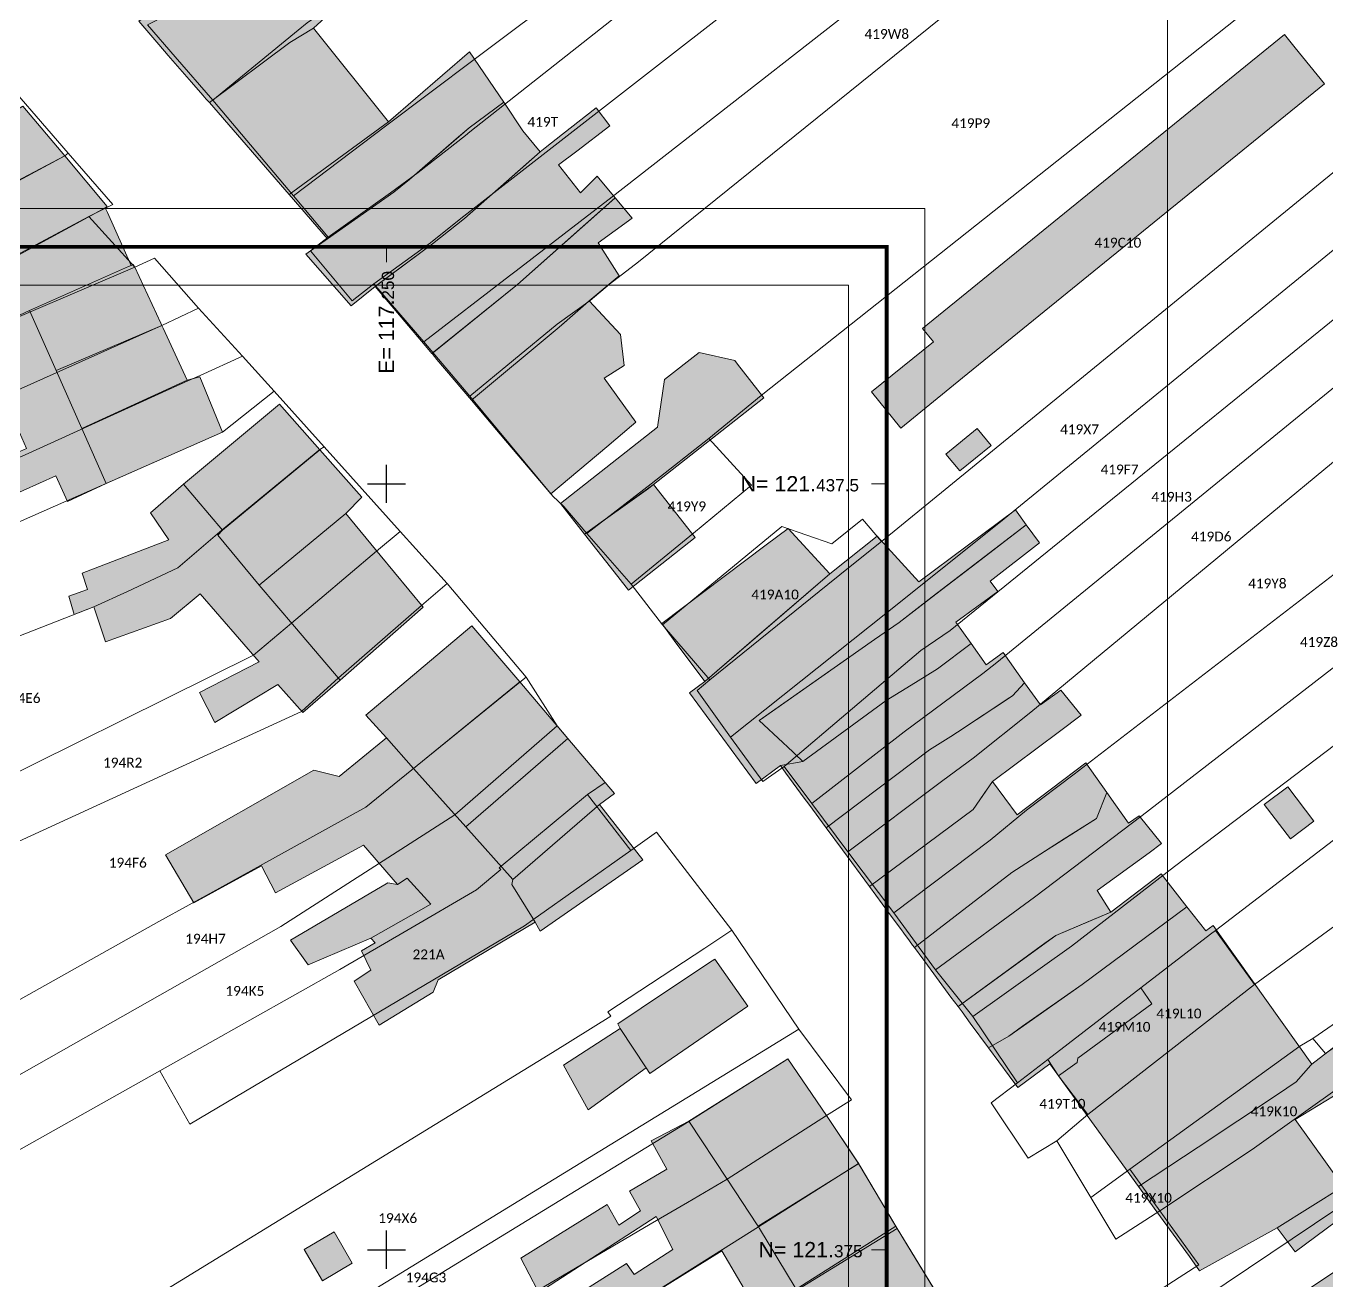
# Model space of a CAD drawing. Header units: metres. Extents: x 113120 to 240396, y 120329 to 242116.
# Drawn here: x 117220.6 to 117326.8, y 121372.5 to 121474.9 of the extents above; entities that cross this region are included whole.
import ezdxf

# ---------------------------------------------------------------- set-up
doc = ezdxf.new("R2010")
doc.units = ezdxf.units.M
doc.header["$LTSCALE"] = 3
doc.layers.get('0').update_dxf_attribs({"lineweight": 0})
for name, color, linetype, lineweight in [('Bpn_CaPa', 78, 'Continuous', 0), ('Bpn_ReBu', 4, 'Continuous', 0), ('Bpt_CaNu', 7, 'Continuous', 0), ('Carroyage(1)', 7, 'Continuous', 0), ('Hachure bâtiment', 11, 'Continuous', 0)]:
    doc.layers.add(name, color=color, linetype=linetype, lineweight=lineweight)
doc.layers.add('Carroyage(1)_Croix', color=7, linetype='Continuous')
doc.layers.add('Carroyage(1)_Textes', color=7, linetype='Continuous')
doc.styles.add('Legend', font='')
doc.styles.get("Standard").update_dxf_attribs({"font": 'arial.ttf'})
doc.styles.get('Legend').set_extended_font_data('Calibri')

msp = doc.modelspace()

# ---------------------------------------------------------------- hatches: boundary and pattern name
at = {"layer": 'Hachure bâtiment'}
h = msp.add_hatch(color=256, dxfattribs=at)
h.dxf.hatch_style = 1
h.paths.add_polyline_path([(117235.29, 121468.88), (117235.01, 121469.21), (117234.08, 121470.28), (117232.19, 121472.46), (117231.42, 121473.34), (117229.77, 121475.24), (117237.52, 121480.48), (117239.1, 121481.57), (117242.63, 121483.96), (117244.19, 121484.6), (117245.02, 121484.94), (117247.19, 121486.55), (117248.14, 121485.04), (117244.13, 121482.23), (117247.73, 121478.06), (117244.04, 121474.68), (117242.11, 121473.5), (117235.54, 121468.61)])
h = msp.add_hatch(color=256, dxfattribs=at)
h.dxf.hatch_style = 1
h.paths.add_polyline_path([(117235.54, 121468.61), (117242.11, 121473.5), (117244.04, 121474.68), (117250.17, 121467.05), (117242.07, 121461.1)])
h = msp.add_hatch(color=256, dxfattribs=at)
h.dxf.hatch_style = 1
h.paths.add_polyline_path([(117297.04, 121446.14), (117292, 121442.05), (117289.61, 121445), (117294.65, 121449.09), (117293.77, 121450.16), (117323.33, 121474.16), (117324.2, 121473.08), (117326.59, 121470.14)])
h = msp.add_hatch(color=256, dxfattribs=at)
h.dxf.hatch_style = 1
h.paths.add_polyline_path([(117245.19, 121457.5), (117242.07, 121461.1), (117250.17, 121467.05), (117256.78, 121472.74), (117259.57, 121468.63), (117256.76, 121466.55), (117255.7, 121465.64), (117251.88, 121462.33), (117250.6, 121461.31)])
h = msp.add_hatch(color=256, dxfattribs=at)
h.dxf.hatch_style = 1
h.paths.add_polyline_path([(117223.73, 121464.26), (117214.07, 121459.08), (117213.96, 121459.27), (117211.83, 121463), (117212.08, 121463.16), (117220.32, 121468.32)])
h = msp.add_hatch(color=256, dxfattribs=at)
h.dxf.hatch_style = 1
h.paths.add_polyline_path([(117262.55, 121464.59), (117256.36, 121459.15), (117253.75, 121457.09), (117249.32, 121453.79), (117249.07, 121453.61), (117247.13, 121452.01), (117243.42, 121456.23), (117245.19, 121457.5), (117250.6, 121461.31), (117251.88, 121462.33), (117255.93, 121465.84), (117256.76, 121466.55), (117259.57, 121468.63), (117261.14, 121466.31)])
h = msp.add_hatch(color=256, dxfattribs=at)
h.dxf.hatch_style = 1
h.paths.add_polyline_path([(117267.11, 121468.18), (117268.25, 121466.72), (117265.53, 121464.65), (117264.05, 121463.52), (117265.83, 121461.25), (117266.51, 121461.92), (117267.21, 121462.61), (117268.68, 121460.84), (117267.18, 121459.51), (117260.69, 121453.75), (117253.71, 121448.12), (117253.16, 121448.78), (117249.84, 121452.7), (117249.07, 121453.61), (117253.75, 121457.09), (117256.36, 121459.15), (117261.13, 121463.35), (117262.55, 121464.59), (117262.96, 121464.91), (117264.38, 121466.03)])
h = msp.add_hatch(color=256, dxfattribs=at)
h.dxf.hatch_style = 1
h.paths.add_polyline_path([(117227.2, 121460.12), (117227.04, 121460.03), (117226.84, 121459.92), (117217.67, 121454.93), (117214.19, 121458.93), (117214.07, 121459.08), (117223.73, 121464.26)])
h = msp.add_hatch(color=256, dxfattribs=at)
h.dxf.hatch_style = 1
h.paths.add_polyline_path([(117267.28, 121457.16), (117268.99, 121454.46), (117266.56, 121452.43), (117266.28, 121452.19), (117264.09, 121450.28), (117256.93, 121444.33), (117254.12, 121447.65), (117253.72, 121448.12), (117253.72, 121448.13), (117260.69, 121453.75), (117266.29, 121458.72), (117268.68, 121460.84), (117270.06, 121459.17)])
h = msp.add_hatch(color=256, dxfattribs=at)
h.dxf.hatch_style = 1
h.paths.add_polyline_path([(117227.22, 121459.63), (117229.16, 121455.31), (117228.95, 121455.22), (117220.87, 121451.63), (117217.67, 121450.16), (117215.87, 121454.17), (117217.67, 121454.93), (117226.84, 121459.92), (117227.04, 121460.03)])
h = msp.add_hatch(color=256, dxfattribs=at)
h.dxf.hatch_style = 1
h.paths.add_polyline_path([(117229.46, 121455.19), (117231.58, 121450.6), (117231.67, 121450.42), (117223.03, 121446.75), (117220.87, 121451.63), (117228.95, 121455.22), (117229.16, 121455.31), (117229.36, 121455.4)])
h = msp.add_hatch(color=256, dxfattribs=at)
h.dxf.hatch_style = 1
h.paths.add_polyline_path([(117270, 121442.23), (117267.98, 121440.53), (117263.42, 121436.67), (117261.72, 121438.68), (117259.72, 121441.04), (117256.93, 121444.33), (117264.09, 121450.28), (117264.5, 121450.63), (117266.56, 121452.43), (117269.12, 121449.69), (117269.42, 121447.15), (117267.77, 121446.11), (117269.88, 121443.2), (117270.36, 121442.54)])
h = msp.add_hatch(color=256, dxfattribs=at)
h.dxf.hatch_style = 1
h.paths.add_polyline_path([(117223.03, 121446.75), (117225.13, 121442.02), (117227.12, 121437.53), (117223.97, 121436.05), (117223, 121438.15), (117217.65, 121435.77), (117217.17, 121437.15), (117215.12, 121436.35), (117214.72, 121437.36), (117219.48, 121439.57), (117219.4, 121439.83), (117220.6, 121440.37), (117219.65, 121442.55), (117214.85, 121440.32), (117213.85, 121442.6), (117217.03, 121444.14), (117218.63, 121444.92), (117217.75, 121446.8), (117218.88, 121447.43), (117217.67, 121450.16), (117220.87, 121451.63)])
h = msp.add_hatch(color=256, dxfattribs=at)
h.dxf.hatch_style = 1
h.paths.add_polyline_path([(117231.76, 121450.21), (117233.73, 121445.97), (117225.13, 121442.02), (117223.03, 121446.75), (117231.67, 121450.42)])
h = msp.add_hatch(color=256, dxfattribs=at)
h.dxf.hatch_style = 1
h.paths.add_polyline_path([(117280.82, 121444.51), (117271.81, 121437.43), (117271.39, 121437.13), (117266.17, 121433.4), (117264.22, 121435.88), (117272.13, 121442.12), (117272.71, 121446.01), (117275.52, 121448.22), (117278.43, 121447.55), (117278.65, 121447.27)])
h = msp.add_hatch(color=256, dxfattribs=at)
h.dxf.hatch_style = 1
h.paths.add_polyline_path([(117236.62, 121441.72), (117227.12, 121437.53), (117225.13, 121442.02), (117233.73, 121445.97), (117234.77, 121446.23)])
h = msp.add_hatch(color=256, dxfattribs=at)
h.dxf.hatch_style = 1
h.paths.add_polyline_path([(117244.56, 121440.28), (117236.62, 121433.72), (117233.42, 121437.48), (117241.28, 121444)])
h = msp.add_hatch(color=256, dxfattribs=at)
h.dxf.hatch_style = 1
h.paths.add_polyline_path([(117299.37, 121440.62), (117296.8, 121438.57), (117295.68, 121439.92), (117298.23, 121442)])
h = msp.add_hatch(color=256, dxfattribs=at)
h.dxf.hatch_style = 1
h.paths.add_polyline_path([(117247.98, 121436.4), (117246.67, 121435.08), (117239.62, 121429.22), (117236.23, 121433.3), (117236.62, 121433.72), (117244.56, 121440.28)])
h = msp.add_hatch(color=256, dxfattribs=at)
h.dxf.hatch_style = 1
h.paths.add_polyline_path([(117236.62, 121433.72), (117236.23, 121433.3), (117239.62, 121429.22), (117242.5, 121425.86), (117246.22, 121421.48), (117243.17, 121418.83), (117241.12, 121421.12), (117235.98, 121418.02), (117234.73, 121420.47), (117239.62, 121422.97), (117234.78, 121428.52), (117232.38, 121426.5), (117227.07, 121424.6), (117226.1, 121427.47), (117224.5, 121426.83), (117224.07, 121428.33), (117225.58, 121428.87), (117225.17, 121430.22), (117232.22, 121432.92), (117230.73, 121435.12), (117233.42, 121437.48)])
h = msp.add_hatch(color=256, dxfattribs=at)
h.dxf.hatch_style = 1
h.paths.add_polyline_path([(117275.21, 121433.11), (117269.76, 121428.83), (117268.89, 121429.94), (117266.17, 121433.4), (117271.81, 121437.43)])
h = msp.add_hatch(color=256, dxfattribs=at)
h.dxf.hatch_style = 1
h.paths.add_polyline_path([(117249.48, 121431.68), (117253, 121427.42), (117246.22, 121421.48), (117242.5, 121425.86), (117239.62, 121429.22), (117246.67, 121435.08)])
h = msp.add_hatch(color=256, dxfattribs=at)
h.dxf.hatch_style = 1
h.paths.add_polyline_path([(117274.73, 121420.44), (117275.98, 121421.36), (117280.21, 121425.01), (117286.19, 121430.16), (117290.06, 121433.23), (117293.46, 121429.49), (117301.36, 121435.38), (117302.24, 121434.16), (117294.56, 121428.27), (117291.86, 121426.19), (117289.85, 121424.8), (117280.5, 121418.23), (117280.44, 121418.19), (117282.37, 121416.38), (117282.48, 121416.27), (117282.66, 121416.11), (117284, 121414.85), (117282.16, 121414.5), (117280.19, 121413.05)])
h = msp.add_hatch(color=256, dxfattribs=at)
h.dxf.hatch_style = 1
h.paths.add_polyline_path([(117282.79, 121433.85), (117286.19, 121430.16), (117275.98, 121421.36), (117273.5, 121424.71), (117272.47, 121426.1), (117281.01, 121432.51)])
h = msp.add_hatch(color=256, dxfattribs=at)
h.dxf.hatch_style = 1
h.paths.add_polyline_path([(117297.73, 121424.47), (117294.99, 121422.41), (117293.18, 121421.29), (117290.81, 121419.82), (117284, 121414.85), (117282.66, 121416.11), (117282.48, 121416.27), (117282.37, 121416.38), (117280.44, 121418.19), (117289.85, 121424.8), (117291.86, 121426.19), (117294.84, 121428.49), (117298.19, 121431.05), (117302.24, 121434.16), (117303.32, 121432.69), (117299.3, 121429.56), (117299.92, 121428.71), (117296.48, 121426.2)])
h = msp.add_hatch(color=256, dxfattribs=at)
h.dxf.hatch_style = 1
h.paths.add_polyline_path([(117260.88, 121421.33), (117252.21, 121414.28), (117249.99, 121416.77), (117248.32, 121418.63), (117256.97, 121425.92)])
h = msp.add_hatch(color=256, dxfattribs=at)
h.dxf.hatch_style = 1
h.paths.add_polyline_path([(117296.07, 121416.88), (117294.33, 121415.8), (117285.89, 121409.44), (117284.47, 121411.37), (117284.11, 121411.85), (117282.61, 121413.88), (117282.16, 121414.5), (117284, 121414.85), (117290.81, 121419.82), (117293.18, 121421.29), (117294.99, 121422.41), (117297.73, 121424.47), (117298.97, 121422.74), (117300.34, 121423.74), (117302.08, 121421.27), (117301.1, 121420.19), (117300.9, 121420.05), (117296.79, 121417.33), (117296.61, 121417.22)])
h = msp.add_hatch(color=256, dxfattribs=at)
h.dxf.hatch_style = 1
h.paths.add_polyline_path([(117264.8, 121416.73), (117256.49, 121409.5), (117252.21, 121414.28), (117260.88, 121421.33)])
h = msp.add_hatch(color=256, dxfattribs=at)
h.dxf.hatch_style = 1
h.paths.add_polyline_path([(117285.89, 121409.44), (117294.33, 121415.8), (117296.07, 121416.88), (117296.61, 121417.22), (117301.1, 121420.19), (117302.08, 121421.27), (117303.39, 121419.46), (117305.05, 121420.67), (117306.72, 121418.62), (117304.96, 121417.3), (117299.48, 121413.2), (117298.81, 121412.23), (117297.9, 121410.91), (117289.43, 121404.65), (117287.22, 121407.64)])
h = msp.add_hatch(color=256, dxfattribs=at)
h.dxf.hatch_style = 1
h.paths.add_polyline_path([(117253.62, 121403.2), (117248.73, 121400.43), (117243.61, 121398.24), (117242.16, 121400.25), (117250.12, 121404.95), (117250.9, 121404.8), (117251.7, 121405.32)], flags=16)
h.paths.add_polyline_path([(117252.21, 121414.28), (117256.49, 121409.5), (117260.33, 121405.2), (117260.24, 121404.81), (117261.98, 121401.99), (117262.13, 121401.73), (117254.22, 121397.02), (117253.82, 121396.02), (117249.4, 121393.33), (117247.37, 121396.92), (117248.73, 121397.82), (117247.97, 121399.4), (117249.08, 121400.03), (117248.73, 121400.43), (117253.62, 121403.2), (117251.7, 121405.32), (117250.9, 121404.8), (117248.13, 121408.02), (117240.93, 121404.12), (117239.8, 121406.32), (117234.27, 121403.3), (117231.97, 121407.22), (117244.08, 121414.12), (117246.13, 121413.62), (117249.99, 121416.77)])
h = msp.add_hatch(color=256, dxfattribs=at)
h.dxf.hatch_style = 1
h.paths.add_polyline_path([(117268.63, 121412.23), (117267.38, 121411.33), (117260.33, 121405.2), (117256.49, 121409.5), (117264.8, 121416.73)])
h = msp.add_hatch(color=256, dxfattribs=at)
h.dxf.hatch_style = 1
h.paths.add_polyline_path([(117291, 121402.52), (117289.43, 121404.65), (117297.9, 121410.91), (117299.48, 121413.2), (117301.5, 121410.48), (117307.1, 121414.73), (117308.82, 121412.3), (117308.82, 121412.3), (117307.96, 121410.2), (117303.73, 121407.49), (117301.07, 121405.78), (117293.1, 121399.67), (117292.96, 121399.86), (117292.7, 121400.21), (117292.25, 121400.82), (117292.05, 121401.1), (117291.7, 121401.57)])
h = msp.add_hatch(color=256, dxfattribs=at)
h.dxf.hatch_style = 1
h.paths.add_polyline_path([(117325.72, 121409.98), (117323.82, 121408.52), (117321.67, 121411.32), (117323.58, 121412.78)])
h = msp.add_hatch(color=256, dxfattribs=at)
h.dxf.hatch_style = 1
h.paths.add_polyline_path([(117293.1, 121399.67), (117301.07, 121405.78), (117305.34, 121408.52), (117307.96, 121410.2), (117308.82, 121412.3), (117309.52, 121411.31), (117310.58, 121409.81), (117311.46, 121410.41), (117313.28, 121408.14), (117312.27, 121407.4), (117308.02, 121404.31), (117309.14, 121402.55), (117304.64, 121400.64), (117303.76, 121400.01), (117296.67, 121394.84), (117296.09, 121395.62), (117293.95, 121398.52), (117293.8, 121398.73)])
h = msp.add_hatch(color=256, dxfattribs=at)
h.dxf.hatch_style = 1
h.paths.add_polyline_path([(117270.92, 121406.82), (117262.56, 121400.99), (117262.13, 121401.73), (117261.98, 121401.99), (117260.24, 121404.81), (117260.33, 121405.2), (117267.38, 121411.33)])
h = msp.add_hatch(color=256, dxfattribs=at)
h.dxf.hatch_style = 1
h.paths.add_polyline_path([(117299.15, 121391.48), (117297.66, 121393.5), (117296.99, 121394.4), (117296.67, 121394.84), (117304.64, 121400.64), (117307.25, 121401.75), (117309.14, 121402.55), (117313.25, 121405.67), (117315.35, 121402.99), (117306.81, 121396.63), (117300.81, 121392.44)])
h = msp.add_hatch(color=256, dxfattribs=at)
h.dxf.hatch_style = 1
h.paths.add_polyline_path([(117325.56, 121390.14), (117325.48, 121390.05), (117324.27, 121388.7), (117322.74, 121387.68), (117316.26, 121383.37), (117311.4, 121380.17), (117304.15, 121390.18), (117301.54, 121388.25), (117300.85, 121389.18), (117299.15, 121391.48), (117300.81, 121392.44), (117301.94, 121393.23), (117306.81, 121396.63), (117315.35, 121402.99), (117316.89, 121401.02), (117317.49, 121401.46), (117318.16, 121400.52)])
h = msp.add_hatch(color=256, dxfattribs=at)
h.dxf.hatch_style = 1
h.paths.add_polyline_path([(117279.49, 121394.88), (117271.5, 121389.38), (117271.2, 121389.83), (117269.07, 121393.05), (117268.89, 121393.44), (117272.7, 121395.98), (117276.59, 121398.58), (117276.8, 121398.72)])
h = msp.add_hatch(color=256, dxfattribs=at)
h.dxf.hatch_style = 1
h.paths.add_polyline_path([(117271.2, 121389.83), (117266.47, 121386.42), (117264.45, 121390.07), (117269.07, 121393.05)])
h = msp.add_hatch(color=256, dxfattribs=at)
h.dxf.hatch_style = 1
h.paths.add_polyline_path([(117328.12, 121380.17), (117322.72, 121376.8), (117316.39, 121373.28), (117315.55, 121374.45), (117312.9, 121378.09), (117311.4, 121380.17), (117316.26, 121383.37), (117322.74, 121387.68), (117324.27, 121388.7), (117325.48, 121390.05), (117325.56, 121390.14), (117329.22, 121392.96), (117331.44, 121390.48), (117327.94, 121387.9), (117324.2, 121385.64)])
h = msp.add_hatch(color=256, dxfattribs=at)
h.dxf.hatch_style = 1
h.paths.add_polyline_path([(117285.92, 121385.95), (117277.81, 121380.76), (117274.68, 121385.48), (117282.52, 121390.42), (117282.78, 121390.58)])
h = msp.add_hatch(color=256, dxfattribs=at)
h.dxf.hatch_style = 1
h.paths.add_polyline_path([(117288.47, 121382.17), (117288.57, 121382.03), (117280.35, 121376.91), (117280.26, 121377.04), (117277.81, 121380.76), (117285.92, 121385.95)])
h = msp.add_hatch(color=256, dxfattribs=at)
h.dxf.hatch_style = 1
h.paths.add_polyline_path([(117277.81, 121380.76), (117280.26, 121377.04), (117280.35, 121376.91), (117280.46, 121376.72), (117283.37, 121371.93), (117283.46, 121371.79), (117283.58, 121371.59), (117272.27, 121365), (117271.22, 121366.88), (117272.07, 121367.41), (117279.2, 121371.82), (117277.38, 121374.92), (117261.62, 121365.12), (117259.93, 121367.77), (117269.6, 121373.88), (117270.23, 121372.98), (117273.38, 121375.02), (117272.03, 121377.7), (117262.43, 121371.52), (117262.34, 121371.7), (117260.97, 121374.32), (117268.02, 121378.7), (117268.98, 121377), (117270.73, 121378.18), (117269.83, 121379.77), (117272.9, 121381.57), (117271.62, 121383.88), (117274.68, 121385.48)])
h = msp.add_hatch(color=256, dxfattribs=at)
h.dxf.hatch_style = 1
h.paths.add_polyline_path([(117288.68, 121381.83), (117291.49, 121377.08), (117291.58, 121376.92), (117283.46, 121371.79), (117283.37, 121371.93), (117280.46, 121376.72), (117280.35, 121376.91), (117288.57, 121382.03)])
h = msp.add_hatch(color=256, dxfattribs=at)
h.dxf.hatch_style = 1
h.paths.add_polyline_path([(117328.12, 121380.17), (117329.26, 121378.59), (117324.18, 121374.83), (117322.72, 121376.8)], flags=17)
h = msp.add_hatch(color=256, dxfattribs=at)
h.dxf.hatch_style = 1
h.paths.add_polyline_path([(117334.79, 121378.13), (117339.21, 121371.53), (117326.81, 121363.24), (117322.38, 121369.85), (117334.77, 121378.15)])
h = msp.add_hatch(color=256, dxfattribs=at)
h.dxf.hatch_style = 1
h.paths.add_polyline_path([(117247.2, 121373.9), (117244.77, 121372.47), (117243.27, 121375.02), (117245.72, 121376.47)])
h = msp.add_hatch(color=256, dxfattribs=at)
h.dxf.hatch_style = 1
h.paths.add_polyline_path([(117291.7, 121376.72), (117294.92, 121371.47), (117295.04, 121371.24), (117286.69, 121366.19), (117286.61, 121366.33), (117284, 121370.85), (117283.58, 121371.59), (117283.46, 121371.79), (117291.58, 121376.92)])

# ---------------------------------------------------------------- linework, layer by layer
at = {"flags": 128}
for points in [[(116736.27, 120667.93), (117313.77, 120667.93), (117313.77, 121484.68), (116736.27, 121484.68)], [(116775.21, 120723.71), (117287.71, 120723.71), (117287.71, 121453.71), (116775.21, 121453.71)]]:
    msp.add_lwpolyline(points, close=True, dxfattribs=at)
at = {"layer": 'Bpn_CaPa'}
for points in [[(117288.74, 121510.86), (117290.88, 121508.13), (117251.51, 121480.67), (117249.35, 121479.06), (117243.52, 121475.12), (117242.78, 121474.51), (117235.83, 121468.8), (117232.74, 121472.35), (117230.48, 121474.94), (117238.51, 121479.05), (117240.11, 121480.01), (117243.16, 121482.06), (117247.98, 121485.3), (117287.33, 121512.65), (117288.74, 121510.86)], [(117293.55, 121504.83), (117301.41, 121495.57), (117294.52, 121489.95), (117289.27, 121496.2), (117257.17, 121472.12), (117249.92, 121466.68), (117242.42, 121460.99), (117235.83, 121468.8), (117242.78, 121474.51), (117243.52, 121475.12), (117249.35, 121479.06), (117251.51, 121480.67), (117290.88, 121508.13), (117291.51, 121507.36), (117293.55, 121504.83)], [(117301.41, 121495.57), (117318.02, 121508.87), (117322.27, 121502.95), (117268.43, 121460.93), (117260.58, 121454.89), (117260.05, 121454.48), (117253.04, 121449.09), (117248.98, 121453.83), (117253.59, 121457.17), (117256.06, 121459.16), (117278.7, 121476.72), (117294.52, 121489.95), (117301.41, 121495.57)], [(117253.04, 121449.09), (117260.05, 121454.48), (117260.58, 121454.89), (117268.43, 121460.93), (117322.27, 121502.95), (117325.14, 121499.6), (117270.59, 121455.6), (117268.21, 121453.79), (117266.62, 121452.47), (117263.93, 121450.52), (117256.8, 121444.64), (117253.04, 121449.09)], [(117334.63, 121487.55), (117280.6, 121444.71), (117276.32, 121441.21), (117271.61, 121437.5), (117266.35, 121433.44), (117264.47, 121435.66), (117263.57, 121436.48), (117256.8, 121444.64), (117263.93, 121450.52), (117266.62, 121452.47), (117268.21, 121453.79), (117270.59, 121455.6), (117325.14, 121499.6), (117330.63, 121492.3), (117334.63, 121487.55)], [(117294.52, 121489.95), (117278.7, 121476.72), (117275.3, 121480.82), (117256.82, 121466.22), (117256.45, 121465.93), (117252.6, 121462.9), (117250.34, 121461.23), (117245.24, 121457.63), (117242.42, 121460.99), (117249.92, 121466.68), (117257.17, 121472.12), (117289.27, 121496.2), (117294.52, 121489.95)], [(117343.7, 121475.96), (117331.42, 121466.27), (117290.41, 121432.8), (117288.87, 121434.62), (117286.37, 121432.61), (117282.28, 121434.02), (117272.54, 121425.99), (117269.98, 121429.32), (117275.07, 121433.48), (117279.8, 121437.4), (117276.32, 121441.21), (117280.6, 121444.71), (117334.63, 121487.55), (117343.7, 121475.96)], [(117248.98, 121453.83), (117247.21, 121452.44), (117243.79, 121456.51), (117245.24, 121457.63), (117250.34, 121461.23), (117252.6, 121462.9), (117256.45, 121465.93), (117256.82, 121466.22), (117275.3, 121480.82), (117278.7, 121476.72), (117256.06, 121459.16), (117253.59, 121457.17), (117248.98, 121453.83)], [(117142.05, 121425.69), (117138.1, 121431.83), (117186.68, 121455.9), (117194.38, 121459.83), (117200.15, 121462.72), (117205.08, 121464.59), (117208.99, 121466.05), (117217.25, 121471.7), (117217.53, 121471.92), (117224.02, 121464.47), (117223.73, 121464.25), (117210.36, 121457.22), (117142.05, 121425.69)], [(117278.1, 121416.83), (117275.37, 121420.63), (117276.4, 121421.5), (117286.03, 121429.27), (117287.99, 121430.86), (117290.41, 121432.8), (117331.42, 121466.27), (117335.58, 121463.33), (117300.13, 121434.41), (117290.9, 121427.03), (117278.1, 121416.83)], [(117225.71, 121459.31), (117214.27, 121453.22), (117212.65, 121452.55), (117168.96, 121434.18), (117168.39, 121435.07), (117143.26, 121424.06), (117142.05, 121425.69), (117210.36, 121457.22), (117223.73, 121464.25), (117224.02, 121464.47), (117227.65, 121460.29), (117227.22, 121460.07), (117225.71, 121459.31)], [(117278.1, 121416.83), (117290.9, 121427.03), (117300.13, 121434.41), (117335.58, 121463.33), (117339.38, 121460.67), (117296.03, 121425.53), (117293.64, 121423.9), (117282.47, 121414.42), (117280.72, 121413.2), (117278.1, 121416.83)], [(117282.47, 121414.42), (117293.64, 121423.9), (117296.03, 121425.53), (117339.38, 121460.67), (117343, 121458.12), (117299.82, 121422.92), (117298.7, 121422.03), (117292.28, 121417.27), (117284.73, 121411.4), (117282.47, 121414.42)], [(117168.96, 121434.18), (117212.65, 121452.55), (117214.27, 121453.22), (117225.71, 121459.31), (117229.45, 121455.18), (117216.08, 121449.46), (117214.87, 121448.97), (117171.36, 121430.4), (117170.76, 121431.33), (117168.96, 121434.18)], [(117346.83, 121455.43), (117302.62, 121418.86), (117297.91, 121415.1), (117295.43, 121413.3), (117287.68, 121407.47), (117284.73, 121411.4), (117292.28, 121417.27), (117298.7, 121422.03), (117299.82, 121422.92), (117343, 121458.12), (117346.83, 121455.43)], [(117173.92, 121425.71), (117171.36, 121430.4), (117214.87, 121448.97), (117216.08, 121449.46), (117229.45, 121455.18), (117231.07, 121455.92), (117234.66, 121451.83), (117231.67, 121450.42), (117213.9, 121442.48), (117211.56, 121441.52), (117173.92, 121425.71)], [(117353.92, 121450.52), (117306.15, 121413.8), (117302.26, 121410.87), (117299.3, 121408.42), (117291.42, 121402.48), (117287.68, 121407.47), (117295.43, 121413.3), (117297.91, 121415.1), (117302.62, 121418.86), (117346.83, 121455.43), (117353.92, 121450.52)], [(117176.49, 121421.13), (117173.92, 121425.71), (117211.56, 121441.52), (117213.9, 121442.48), (117231.67, 121450.42), (117234.66, 121451.83), (117238.26, 121447.92), (117234.79, 121446.35), (117233.79, 121445.89), (117220.79, 121439.99), (117212.23, 121436.2), (117176.49, 121421.13)], [(117353.92, 121450.52), (117359, 121447), (117311.7, 121410.42), (117302.92, 121403.78), (117294.82, 121397.85), (117291.42, 121402.48), (117299.3, 121408.42), (117302.26, 121410.87), (117306.15, 121413.8), (117353.92, 121450.52)], [(117178.98, 121416.71), (117176.49, 121421.13), (117212.23, 121436.2), (117220.79, 121439.99), (117233.79, 121445.89), (117234.79, 121446.35), (117238.26, 121447.92), (117240.84, 121445.05), (117236.62, 121441.72), (117220.21, 121434.47), (117178.98, 121416.71)], [(117297.87, 121394.02), (117294.82, 121397.85), (117302.92, 121403.78), (117311.7, 121410.42), (117359, 121447), (117363.76, 121443.72), (117314.33, 121406.27), (117305.92, 121399.78), (117297.87, 121394.02)], [(117182.5, 121410.44), (117178.98, 121416.71), (117220.21, 121434.47), (117236.62, 121441.72), (117240.84, 121445.05), (117244.92, 121440.52), (117244.55, 121440.3), (117236.59, 121433.75), (117232.98, 121430.63), (117228.87, 121428.7), (117226.1, 121427.47), (117182.5, 121410.44)], [(117311.58, 121396.36), (117304, 121390.53), (117301.52, 121388.62), (117297.87, 121394.02), (117305.92, 121399.78), (117314.33, 121406.27), (117363.76, 121443.72), (117368.96, 121440.26), (117332.55, 121412.43), (117317.69, 121401.06), (117317.28, 121400.75), (117311.58, 121396.36)], [(117269.98, 121429.32), (117266.35, 121433.44), (117271.61, 121437.5), (117276.32, 121441.21), (117279.8, 121437.4), (117275.07, 121433.48), (117269.98, 121429.32)], [(117189.09, 121398.71), (117182.5, 121410.44), (117226.1, 121427.47), (117228.87, 121428.7), (117232.98, 121430.63), (117236.59, 121433.75), (117244.55, 121440.3), (117244.92, 121440.52), (117251.13, 121433.6), (117249.2, 121432.01), (117242.26, 121426.14), (117239.14, 121423.51), (117189.09, 121398.71)], [(117320.86, 121396.64), (117336.12, 121407.76), (117332.55, 121412.43), (117368.96, 121440.26), (117382.37, 121431.33), (117325.63, 121392.25), (117324.56, 121391.61), (117310.69, 121381.57), (117307.5, 121379.26), (117304.72, 121383.88), (117307.27, 121386.03), (117320.86, 121396.64)], [(117290.41, 121432.8), (117287.99, 121430.86), (117286.03, 121429.27), (117276.4, 121421.5), (117272.54, 121425.99), (117282.28, 121434.02), (117286.37, 121432.61), (117288.87, 121434.62), (117290.41, 121432.8)], [(117191.13, 121395.09), (117189.09, 121398.71), (117239.14, 121423.51), (117242.26, 121426.14), (117249.2, 121432.01), (117251.13, 121433.6), (117254.95, 121429.36), (117252.87, 121427.58), (117246.09, 121421.68), (117243.07, 121418.93), (117191.13, 121395.09)], [(117325.63, 121392.25), (117382.37, 121431.33), (117385.22, 121429.43), (117332, 121391.26), (117330.37, 121393.61), (117326.66, 121391), (117325.63, 121392.25)], [(117394.66, 121421.8), (117356.35, 121397.55), (117325.76, 121377.11), (117313.17, 121368.66), (117311.81, 121370.87), (117316.33, 121373.78), (117313.15, 121378.17), (117320.69, 121383.18), (117332, 121391.26), (117385.22, 121429.43), (117394.66, 121421.8)], [(117198.2, 121383.14), (117197.92, 121382.99), (117197.03, 121384.52), (117195, 121388.2), (117191.13, 121395.09), (117243.07, 121418.93), (117246.09, 121421.68), (117252.87, 121427.58), (117254.95, 121429.36), (117261.41, 121421.72), (117260.89, 121421.3), (117248.32, 121411.1), (117236.38, 121404.51), (117231.42, 121401.78), (117198.2, 121383.14)], [(117263.94, 121417.74), (117255.59, 121410.5), (117241.37, 121401.37), (117204.47, 121380.45), (117200.58, 121378.24), (117197.92, 121382.99), (117198.2, 121383.14), (117231.42, 121401.78), (117236.38, 121404.51), (117248.32, 121411.1), (117260.89, 121421.3), (117261.41, 121421.72), (117263.94, 121417.74)], [(117264.8, 121416.73), (117267.86, 121413.12), (117266.41, 121412.15), (117259.21, 121406.15), (117259.33, 121406.02), (117257.35, 121404.37), (117251.65, 121401.05), (117246.18, 121397.87), (117231.49, 121389.61), (117203.16, 121373.68), (117201.44, 121376.7), (117200.58, 121378.24), (117204.47, 121380.45), (117241.37, 121401.37), (117255.59, 121410.5), (117263.94, 121417.74), (117264.8, 121416.73)], [(117320.86, 121396.64), (117317.69, 121401.06), (117332.55, 121412.43), (117336.12, 121407.76), (117320.86, 121396.64)], [(117269.95, 121407.58), (117261.94, 121401.91), (117261.26, 121401.43), (117233.94, 121385.25), (117231.49, 121389.61), (117246.18, 121397.87), (117251.65, 121401.05), (117257.35, 121404.37), (117259.33, 121406.02), (117259.21, 121406.15), (117266.41, 121412.15), (117269.95, 121407.58)], [(117219.16, 121353.49), (117218.78, 121353.26), (117215.28, 121361.5), (117263.55, 121391.1), (117268.31, 121394.06), (117268.08, 121394.41), (117275.99, 121399.62), (117278.2, 121401.08), (117283.67, 121392.99), (117219.16, 121353.49)], [(117304.86, 121389.2), (117306.39, 121390.29), (117306.44, 121390.64), (117312.5, 121395.06), (117311.58, 121396.36), (117317.28, 121400.75), (117317.69, 121401.06), (117320.86, 121396.64), (117307.27, 121386.03), (117304.86, 121389.2)], [(117313.17, 121368.66), (117325.76, 121377.11), (117356.35, 121397.55), (117366.88, 121383.35), (117320.88, 121353.32), (117313.17, 121368.66)], [(117304.86, 121389.2), (117304, 121390.53), (117311.58, 121396.36), (117312.5, 121395.06), (117306.44, 121390.64), (117306.39, 121390.29), (117304.86, 121389.2)], [(117332, 121391.26), (117320.69, 121383.18), (117313.15, 121378.17), (117310.69, 121381.57), (117324.56, 121391.61), (117325.63, 121392.25), (117326.66, 121391), (117330.37, 121393.61), (117332, 121391.26)], [(117283.67, 121392.99), (117287.97, 121387.23), (117285.92, 121385.95), (117282.78, 121390.58), (117274.69, 121385.47), (117219.84, 121351.9), (117219.46, 121351.67), (117218.78, 121353.26), (117219.16, 121353.49), (117283.67, 121392.99)], [(117222.07, 121346.87), (117221.62, 121346.59), (117219.46, 121351.67), (117219.84, 121351.9), (117274.69, 121385.47), (117282.78, 121390.58), (117285.92, 121385.95), (117277.81, 121380.75), (117274.57, 121378.86), (117271.53, 121377.08), (117260.86, 121370.79), (117259.2, 121369.76), (117222.07, 121346.87)], [(117307.27, 121386.03), (117304.72, 121383.88), (117302.4, 121382.47), (117299.36, 121387), (117301.52, 121388.62), (117304, 121390.53), (117304.86, 121389.2), (117307.27, 121386.03)], [(117223.9, 121342.31), (117223.53, 121342.09), (117221.62, 121346.59), (117222.07, 121346.87), (117259.2, 121369.76), (117260.86, 121370.79), (117271.53, 121377.08), (117274.57, 121378.86), (117277.81, 121380.75), (117285.92, 121385.95), (117288.55, 121382.05), (117280.37, 121376.88), (117268.62, 121369.47), (117261.62, 121365.12), (117223.9, 121342.31)], [(117272.27, 121365), (117226.17, 121336.64), (117224.79, 121339.12), (117224.12, 121340.7), (117223.53, 121342.09), (117223.9, 121342.31), (117261.62, 121365.12), (117268.62, 121369.47), (117280.37, 121376.88), (117288.55, 121382.05), (117291.69, 121376.73), (117280.61, 121369.92), (117272.27, 121365)], [(117307.5, 121379.26), (117310.69, 121381.57), (117313.15, 121378.17), (117309.55, 121375.85), (117307.5, 121379.26)], [(117291.69, 121376.73), (117295.04, 121371.24), (117279.7, 121361.88), (117272.57, 121357.73), (117228.77, 121331.03), (117226.17, 121336.64), (117272.27, 121365), (117280.61, 121369.92), (117291.69, 121376.73)]]:
    msp.add_lwpolyline(points, close=True, dxfattribs=at)
msp.add_lwpolyline([(117203.16, 121373.68), (117231.49, 121389.61), (117233.94, 121385.25), (117261.26, 121401.43), (117261.94, 121401.91), (117269.95, 121407.58), (117272.05, 121409.07), (117278.2, 121401.08), (117275.99, 121399.62), (117268.08, 121394.41), (117268.31, 121394.06), (117263.55, 121391.1), (117215.28, 121361.5)], dxfattribs=at)
at = {"layer": 'Bpn_ReBu'}
for points in [[(117235.29, 121468.88), (117235.01, 121469.21), (117234.08, 121470.28), (117232.19, 121472.46), (117231.42, 121473.34), (117229.77, 121475.24), (117237.52, 121480.48), (117239.1, 121481.57), (117242.63, 121483.96), (117244.19, 121484.6), (117245.02, 121484.94), (117247.19, 121486.55), (117248.14, 121485.04), (117244.13, 121482.23), (117247.73, 121478.06), (117244.04, 121474.68), (117242.11, 121473.5), (117235.54, 121468.61), (117235.29, 121468.88)], [(117235.54, 121468.61), (117242.11, 121473.5), (117244.04, 121474.68), (117250.17, 121467.05), (117242.07, 121461.1), (117235.54, 121468.61)], [(117297.04, 121446.14), (117292, 121442.05), (117289.61, 121445), (117294.65, 121449.09), (117293.77, 121450.16), (117323.33, 121474.16), (117324.2, 121473.08), (117326.59, 121470.14), (117297.04, 121446.14)], [(117245.19, 121457.5), (117242.07, 121461.1), (117250.17, 121467.05), (117256.78, 121472.74), (117259.57, 121468.63), (117256.76, 121466.55), (117255.7, 121465.64), (117251.88, 121462.33), (117250.6, 121461.31), (117245.19, 121457.5)], [(117223.73, 121464.26), (117214.07, 121459.08), (117213.96, 121459.27), (117211.83, 121463), (117212.08, 121463.16), (117220.32, 121468.32), (117223.73, 121464.26)], [(117262.55, 121464.59), (117256.36, 121459.15), (117253.75, 121457.09), (117249.32, 121453.79), (117249.07, 121453.61), (117247.13, 121452.01), (117243.42, 121456.23), (117245.19, 121457.5), (117250.6, 121461.31), (117251.88, 121462.33), (117255.93, 121465.84), (117256.76, 121466.55), (117259.57, 121468.63), (117261.14, 121466.31), (117262.55, 121464.59)], [(117267.11, 121468.18), (117268.25, 121466.72), (117265.53, 121464.65), (117264.05, 121463.52), (117265.83, 121461.25), (117266.51, 121461.92), (117267.21, 121462.61), (117268.68, 121460.84), (117267.18, 121459.51), (117260.69, 121453.75), (117253.71, 121448.12), (117253.16, 121448.78), (117249.84, 121452.7), (117249.07, 121453.61), (117253.75, 121457.09), (117256.36, 121459.15), (117261.13, 121463.35), (117262.55, 121464.59), (117262.96, 121464.91), (117264.38, 121466.03), (117267.11, 121468.18)], [(117227.2, 121460.12), (117227.04, 121460.03), (117226.84, 121459.92), (117217.67, 121454.93), (117214.19, 121458.93), (117214.07, 121459.08), (117223.73, 121464.26), (117227.2, 121460.12)], [(117267.28, 121457.16), (117268.99, 121454.46), (117266.56, 121452.43), (117266.28, 121452.19), (117264.09, 121450.28), (117256.93, 121444.33), (117254.12, 121447.65), (117253.72, 121448.12), (117253.72, 121448.13), (117260.69, 121453.75), (117266.29, 121458.72), (117268.68, 121460.84), (117270.06, 121459.17), (117267.28, 121457.16)], [(117227.22, 121459.63), (117229.16, 121455.31), (117228.95, 121455.22), (117220.87, 121451.63), (117217.67, 121450.16), (117215.87, 121454.17), (117217.67, 121454.93), (117226.84, 121459.92), (117227.04, 121460.03), (117227.22, 121459.63)], [(117229.46, 121455.19), (117231.58, 121450.6), (117231.67, 121450.42), (117223.03, 121446.75), (117220.87, 121451.63), (117228.95, 121455.22), (117229.16, 121455.31), (117229.36, 121455.4), (117229.46, 121455.19)], [(117270, 121442.23), (117267.98, 121440.53), (117263.42, 121436.67), (117261.72, 121438.68), (117259.72, 121441.04), (117256.93, 121444.33), (117264.09, 121450.28), (117264.5, 121450.63), (117266.56, 121452.43), (117269.12, 121449.69), (117269.42, 121447.15), (117267.77, 121446.11), (117269.88, 121443.2), (117270.36, 121442.54), (117270, 121442.23)], [(117223.03, 121446.75), (117225.13, 121442.02), (117227.12, 121437.53), (117223.97, 121436.05), (117223, 121438.15), (117217.65, 121435.77), (117217.17, 121437.15), (117215.12, 121436.35), (117214.72, 121437.36), (117219.48, 121439.57), (117219.4, 121439.83), (117220.6, 121440.37), (117219.65, 121442.55), (117214.85, 121440.32), (117213.85, 121442.6), (117217.03, 121444.14), (117218.63, 121444.92), (117217.75, 121446.8), (117218.88, 121447.43), (117217.67, 121450.16), (117220.87, 121451.63), (117223.03, 121446.75)], [(117231.76, 121450.21), (117233.73, 121445.97), (117225.13, 121442.02), (117223.03, 121446.75), (117231.67, 121450.42), (117231.76, 121450.21)], [(117280.82, 121444.51), (117271.81, 121437.43), (117271.39, 121437.13), (117266.17, 121433.4), (117264.22, 121435.88), (117272.13, 121442.12), (117272.71, 121446.01), (117275.52, 121448.22), (117278.43, 121447.55), (117278.65, 121447.27), (117280.82, 121444.51)], [(117236.62, 121441.72), (117227.12, 121437.53), (117225.13, 121442.02), (117233.73, 121445.97), (117234.77, 121446.23), (117236.62, 121441.72)], [(117244.56, 121440.28), (117236.62, 121433.72), (117233.42, 121437.48), (117241.28, 121444), (117244.56, 121440.28)], [(117299.37, 121440.62), (117296.8, 121438.57), (117295.68, 121439.92), (117298.23, 121442), (117299.37, 121440.62)], [(117247.98, 121436.4), (117246.67, 121435.08), (117239.62, 121429.22), (117236.23, 121433.3), (117236.62, 121433.72), (117244.56, 121440.28), (117247.98, 121436.4)], [(117236.62, 121433.72), (117236.23, 121433.3), (117239.62, 121429.22), (117242.5, 121425.86), (117246.22, 121421.48), (117243.17, 121418.83), (117241.12, 121421.12), (117235.98, 121418.02), (117234.73, 121420.47), (117239.62, 121422.97), (117234.78, 121428.52), (117232.38, 121426.5), (117227.07, 121424.6), (117226.1, 121427.47), (117224.5, 121426.83), (117224.07, 121428.33), (117225.58, 121428.87), (117225.17, 121430.22), (117232.22, 121432.92), (117230.73, 121435.12), (117233.42, 121437.48), (117236.62, 121433.72)], [(117275.21, 121433.11), (117269.76, 121428.83), (117268.89, 121429.94), (117266.17, 121433.4), (117271.81, 121437.43), (117275.21, 121433.11)], [(117249.48, 121431.68), (117253, 121427.42), (117246.22, 121421.48), (117242.5, 121425.86), (117239.62, 121429.22), (117246.67, 121435.08), (117249.48, 121431.68)], [(117274.73, 121420.44), (117275.98, 121421.36), (117280.21, 121425.01), (117286.19, 121430.16), (117290.06, 121433.23), (117293.46, 121429.49), (117301.36, 121435.38), (117302.24, 121434.16), (117294.56, 121428.27), (117291.86, 121426.19), (117289.85, 121424.8), (117280.5, 121418.23), (117280.44, 121418.19), (117282.37, 121416.38), (117282.48, 121416.27), (117282.66, 121416.11), (117284, 121414.85), (117282.16, 121414.5), (117280.19, 121413.05), (117274.73, 121420.44)], [(117282.79, 121433.85), (117286.19, 121430.16), (117275.98, 121421.36), (117273.5, 121424.71), (117272.47, 121426.1), (117281.01, 121432.51), (117282.79, 121433.85)], [(117297.73, 121424.47), (117294.99, 121422.41), (117293.18, 121421.29), (117290.81, 121419.82), (117284, 121414.85), (117282.66, 121416.11), (117282.48, 121416.27), (117282.37, 121416.38), (117280.44, 121418.19), (117289.85, 121424.8), (117291.86, 121426.19), (117294.84, 121428.49), (117298.19, 121431.05), (117302.24, 121434.16), (117303.32, 121432.69), (117299.3, 121429.56), (117299.92, 121428.71), (117296.48, 121426.2), (117297.73, 121424.47)], [(117260.88, 121421.33), (117252.21, 121414.28), (117249.99, 121416.77), (117248.32, 121418.63), (117256.97, 121425.92), (117260.88, 121421.33)], [(117296.07, 121416.88), (117294.33, 121415.8), (117285.89, 121409.44), (117284.47, 121411.37), (117284.11, 121411.85), (117282.61, 121413.88), (117282.16, 121414.5), (117284, 121414.85), (117290.81, 121419.82), (117293.18, 121421.29), (117294.99, 121422.41), (117297.73, 121424.47), (117298.97, 121422.74), (117300.34, 121423.74), (117302.08, 121421.27), (117301.1, 121420.19), (117300.9, 121420.05), (117296.79, 121417.33), (117296.61, 121417.22), (117296.07, 121416.88)], [(117264.8, 121416.73), (117256.49, 121409.5), (117252.21, 121414.28), (117260.88, 121421.33), (117264.8, 121416.73)], [(117285.89, 121409.44), (117294.33, 121415.8), (117296.07, 121416.88), (117296.61, 121417.22), (117301.1, 121420.19), (117302.08, 121421.27), (117303.39, 121419.46), (117305.05, 121420.67), (117306.72, 121418.62), (117304.96, 121417.3), (117299.48, 121413.2), (117298.81, 121412.23), (117297.9, 121410.91), (117289.43, 121404.65), (117287.22, 121407.64), (117285.89, 121409.44)], [(117252.21, 121414.28), (117256.49, 121409.5), (117260.33, 121405.2), (117260.24, 121404.81), (117261.98, 121401.99), (117262.13, 121401.73), (117254.22, 121397.02), (117253.82, 121396.02), (117249.4, 121393.33), (117247.37, 121396.92), (117248.73, 121397.82), (117247.97, 121399.4), (117249.08, 121400.03), (117248.73, 121400.43), (117253.62, 121403.2), (117251.7, 121405.32), (117250.9, 121404.8), (117248.13, 121408.02), (117240.93, 121404.12), (117239.8, 121406.32), (117234.27, 121403.3), (117231.97, 121407.22), (117244.08, 121414.12), (117246.13, 121413.62), (117249.99, 121416.77), (117252.21, 121414.28)], [(117268.63, 121412.23), (117267.38, 121411.33), (117260.33, 121405.2), (117256.49, 121409.5), (117264.8, 121416.73), (117268.63, 121412.23)], [(117291, 121402.52), (117289.43, 121404.65), (117297.9, 121410.91), (117299.48, 121413.2), (117301.5, 121410.48), (117307.1, 121414.73), (117308.82, 121412.3), (117308.82, 121412.3), (117307.96, 121410.2), (117303.73, 121407.49), (117301.07, 121405.78), (117293.1, 121399.67), (117292.96, 121399.86), (117292.7, 121400.21), (117292.25, 121400.82), (117292.05, 121401.1), (117291.7, 121401.57), (117291, 121402.52)], [(117325.72, 121409.98), (117323.82, 121408.52), (117321.67, 121411.32), (117323.58, 121412.78), (117325.72, 121409.98)], [(117293.1, 121399.67), (117301.07, 121405.78), (117305.34, 121408.52), (117307.96, 121410.2), (117308.82, 121412.3), (117309.52, 121411.31), (117310.58, 121409.81), (117311.46, 121410.41), (117313.28, 121408.14), (117312.27, 121407.4), (117308.02, 121404.31), (117309.14, 121402.55), (117304.64, 121400.64), (117303.76, 121400.01), (117296.67, 121394.84), (117296.09, 121395.62), (117293.95, 121398.52), (117293.8, 121398.73), (117293.1, 121399.67)], [(117270.92, 121406.82), (117262.56, 121400.99), (117262.13, 121401.73), (117261.98, 121401.99), (117260.24, 121404.81), (117260.33, 121405.2), (117267.38, 121411.33), (117270.92, 121406.82)], [(117253.62, 121403.2), (117248.73, 121400.43), (117243.61, 121398.24), (117242.16, 121400.25), (117250.12, 121404.95), (117250.9, 121404.8), (117251.7, 121405.32), (117253.62, 121403.2)], [(117299.15, 121391.48), (117297.66, 121393.5), (117296.99, 121394.4), (117296.67, 121394.84), (117304.64, 121400.64), (117307.25, 121401.75), (117309.14, 121402.55), (117313.25, 121405.67), (117315.35, 121402.99), (117306.81, 121396.63), (117300.81, 121392.44), (117299.15, 121391.48)], [(117325.56, 121390.14), (117325.48, 121390.05), (117324.27, 121388.7), (117322.74, 121387.68), (117316.26, 121383.37), (117311.4, 121380.17), (117304.15, 121390.18), (117301.54, 121388.25), (117300.85, 121389.18), (117299.15, 121391.48), (117300.81, 121392.44), (117301.94, 121393.23), (117306.81, 121396.63), (117315.35, 121402.99), (117316.89, 121401.02), (117317.49, 121401.46), (117318.16, 121400.52), (117325.56, 121390.14)], [(117279.49, 121394.88), (117271.5, 121389.38), (117271.2, 121389.83), (117269.07, 121393.05), (117268.89, 121393.44), (117272.7, 121395.98), (117276.59, 121398.58), (117276.8, 121398.72), (117279.49, 121394.88)], [(117271.2, 121389.83), (117266.47, 121386.42), (117264.45, 121390.07), (117269.07, 121393.05), (117271.2, 121389.83)], [(117328.12, 121380.17), (117322.72, 121376.8), (117316.39, 121373.28), (117315.55, 121374.45), (117312.9, 121378.09), (117311.4, 121380.17), (117316.26, 121383.37), (117322.74, 121387.68), (117324.27, 121388.7), (117325.48, 121390.05), (117325.56, 121390.14), (117329.22, 121392.96), (117331.44, 121390.48), (117327.94, 121387.9), (117324.2, 121385.64), (117328.12, 121380.17)], [(117285.92, 121385.95), (117277.81, 121380.76), (117274.68, 121385.48), (117282.52, 121390.42), (117282.78, 121390.58), (117285.92, 121385.95)], [(117288.47, 121382.17), (117288.57, 121382.03), (117280.35, 121376.91), (117280.26, 121377.04), (117277.81, 121380.76), (117285.92, 121385.95), (117288.47, 121382.17)], [(117288.68, 121381.83), (117291.49, 121377.08), (117291.58, 121376.92), (117283.46, 121371.79), (117283.37, 121371.93), (117280.46, 121376.72), (117280.35, 121376.91), (117288.57, 121382.03), (117288.68, 121381.83)], [(117328.12, 121380.17), (117329.26, 121378.59), (117324.18, 121374.83), (117322.72, 121376.8), (117328.12, 121380.17)], [(117334.79, 121378.13), (117339.21, 121371.53), (117326.81, 121363.24), (117322.38, 121369.85), (117334.77, 121378.15), (117334.79, 121378.13)], [(117247.2, 121373.9), (117244.77, 121372.47), (117243.27, 121375.02), (117245.72, 121376.47), (117247.2, 121373.9)], [(117291.7, 121376.72), (117294.92, 121371.47), (117295.04, 121371.24), (117286.69, 121366.19), (117286.61, 121366.33), (117284, 121370.85), (117283.58, 121371.59), (117283.46, 121371.79), (117291.58, 121376.92), (117291.7, 121376.72)]]:
    msp.add_lwpolyline(points, close=True, dxfattribs=at)
for points in [[(117262.34, 121371.7), (117260.97, 121374.32), (117268.02, 121378.7), (117268.98, 121377), (117270.73, 121378.18), (117269.83, 121379.77), (117272.9, 121381.57), (117271.62, 121383.88), (117274.68, 121385.48), (117277.81, 121380.76), (117277.81, 121380.76), (117280.26, 121377.04), (117280.35, 121376.91), (117280.46, 121376.72), (117283.37, 121371.93)], [(117259.93, 121367.77), (117269.6, 121373.88), (117270.23, 121372.98), (117273.38, 121375.02), (117272.03, 121377.7), (117262.43, 121371.52)], [(117279.2, 121371.82), (117277.38, 121374.92), (117261.62, 121365.12)]]:
    msp.add_lwpolyline(points, dxfattribs=at)
at = {"layer": 'Carroyage(1)'}
for p, q in [((117293.96, 121459.96), (117292.09, 121459.96)), ((117293.96, 121459.96), (117293.96, 121458.09)), ((117250, 121456.84), (117250, 121455.59)), ((117290.84, 121437.5), (117289.59, 121437.5)), ((117290.84, 121375), (117289.59, 121375))]:
    msp.add_line(p, q, dxfattribs=at)
msp.add_lwpolyline([(116768.96, 120717.46), (117293.96, 120717.46), (117293.96, 121459.96), (116768.96, 121459.96)], close=True, dxfattribs=at)
at = {"layer": 'Carroyage(1)', "const_width": 0.312}
msp.add_lwpolyline([(116772.09, 120720.59), (117290.84, 120720.59), (117290.84, 121456.84), (116772.09, 121456.84)], close=True, dxfattribs=at)
at = {"layer": 'Carroyage(1)_Croix'}
for p, q in [((117250, 121435.94), (117250, 121439.06)), ((117248.44, 121437.5), (117251.56, 121437.5)), ((117250, 121373.44), (117250, 121376.56)), ((117248.44, 121375), (117251.56, 121375))]:
    msp.add_line(p, q, dxfattribs=at)

# ---------------------------------------------------------------- texts
at = {"layer": 'Bpt_CaNu', "char_height": 0.8, "attachment_point": 7, "style": 'Legend'}
for s, insert in [('419W8', (117289.03, 121473.8)), ('419T', (117261.51, 121466.63)), ('419P9', (117296.12, 121466.52)), ('419C10', (117307.8, 121456.77)), ('419X7', (117305, 121441.55)), ('419F7', (117308.3, 121438.27)), ('419H3', (117312.45, 121436.03)), ('419Y9', (117272.96, 121435.26)), ('419D6', (117315.69, 121432.79)), ('419Y8', (117320.35, 121428.96)), ('419A10', (117279.79, 121428.06)), ('419Z8', (117324.58, 121424.18)), ('194E6', (117218.62, 121419.61)), ('194R2', (117226.86, 121414.35)), ('194F6', (117227.33, 121406.17)), ('194H7', (117233.57, 121399.98)), ('221A', (117252.13, 121398.7)), ('194K5', (117236.85, 121395.71)), ('419L10', (117312.86, 121393.87)), ('419M10', (117308.15, 121392.78)), ('419T10', (117303.3, 121386.5)), ('419K10', (117320.56, 121385.89)), ('419X10', (117310.32, 121378.83)), ('194X6', (117249.33, 121377.17)), ('194G3', (117251.57, 121372.33))]:
    msp.add_mtext(s, dxfattribs=dict(at, insert=insert))
at = {"layer": 'Carroyage(1)_Textes'}
for s, height, p in [('250', 1, (117250.62, 121452.53)), ('E= 117.', 1.25, (117250.62, 121446.47))]:
    msp.add_text(s, height=height, rotation=90, dxfattribs=at).set_placement(p)
for s, height, p in [('N= 121.', 1.25, (117278.91, 121436.88)), ('437.5', 1, (117285.08, 121436.88)), ('N= 121.', 1.25, (117280.37, 121374.38)), ('375', 1, (117286.54, 121374.38))]:
    msp.add_text(s, height=height, dxfattribs=at).set_placement(p)

doc.saveas('drawing.dxf')
